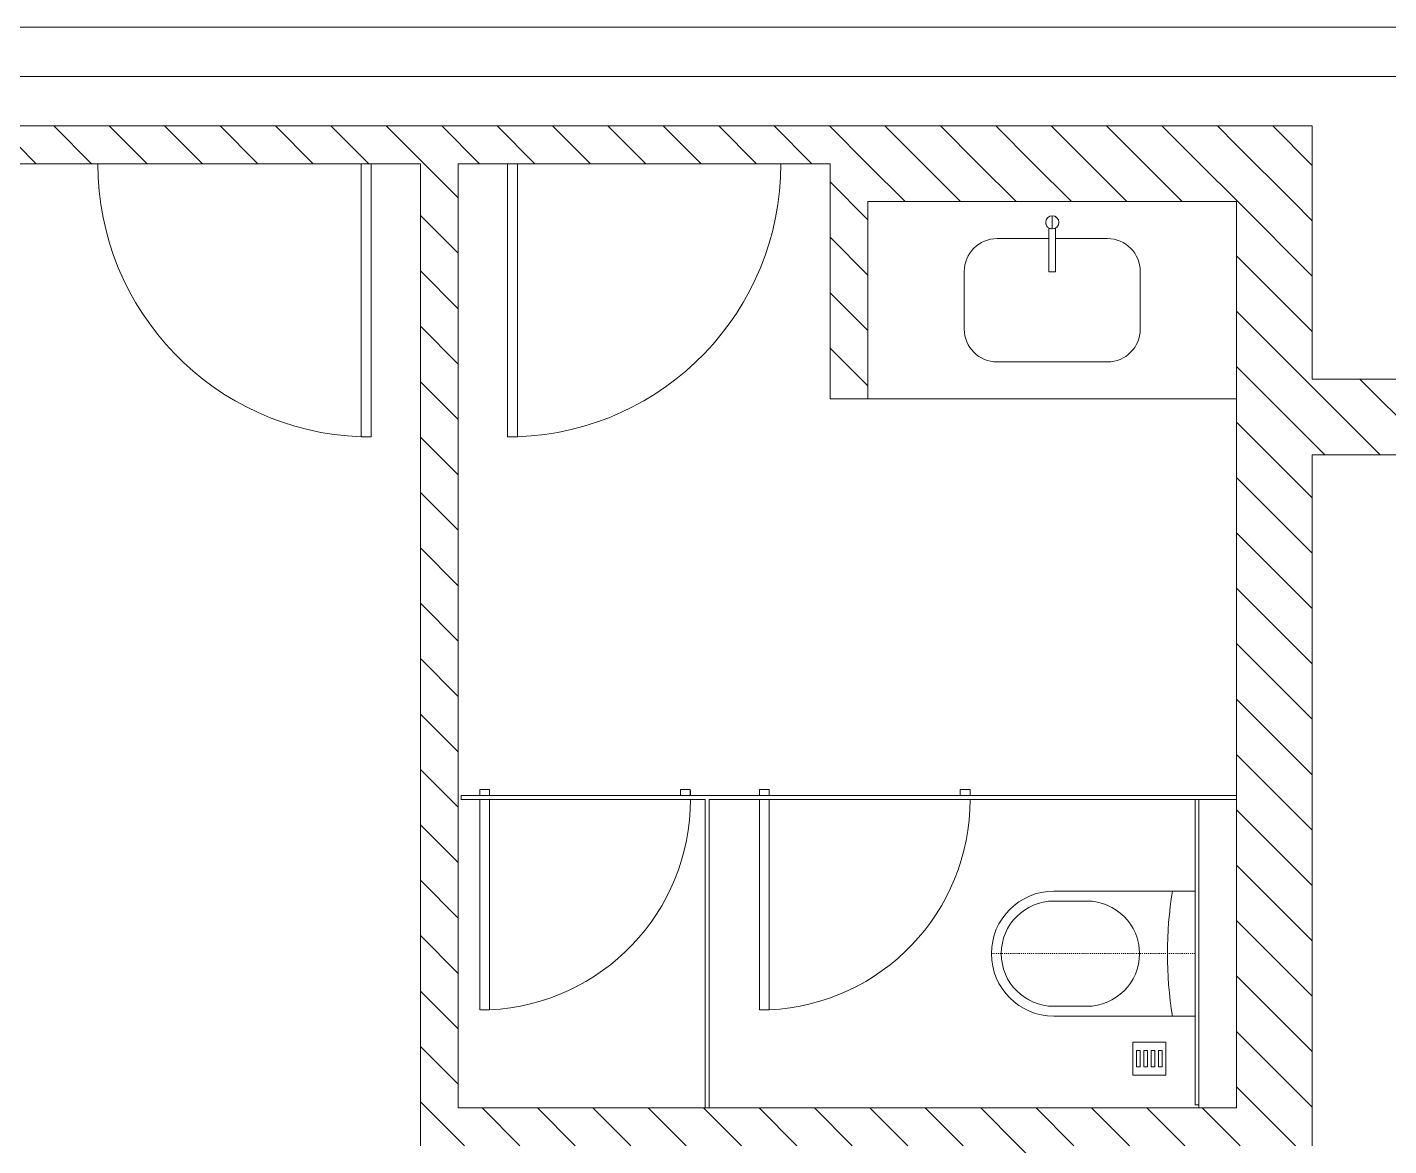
# Model space of a CAD drawing. Header units: millimetres. Extents: x -106145 to 154907, y -84585 to 152038.
# Drawn here: x -7036 to -2899, y 20020 to 23420 of the extents above; entities that cross this region are included whole.
import ezdxf

# ---------------------------------------------------------------- set-up
doc = ezdxf.new("R2010")
doc.units = ezdxf.units.MM
doc.linetypes.add('Dash', pattern=[6.35, 3.175, -3.175])
for name, color, linetype, lineweight in [('A-DOOR', 7, 'Continuous', 5), ('A-DOOR-FRAM', 7, 'Continuous', 9), ('A-FLOR', 7, 'Continuous', 5), ('A-WALL', 7, 'Continuous', 5), ('A-WALL-PATT', 7, 'Continuous', 5), ('P-SANR-FIXT', 7, 'Continuous', 5), ('P-SANR-FIXT-HDLN', 7, 'Dash', 5)]:
    doc.layers.add(name, color=color, linetype=linetype, lineweight=lineweight)
pattern_1 = [(315, (0, 0), (84.18955, 84.18955), [])]

# ---------------------------------------------------------------- blocks, each defined once
blk = doc.blocks.new('DC_SglFl-W-Int - D _0_9-4086654-Site Plan -MAIN')
at = {"layer": 'A-DOOR', "color": 254, "lineweight": 9, "true_color": 0xdddddd}
for p, q in [((385, 57.5), (385, 887.5)), ((385, 887.5), (415, 887.5)), ((415, 887.5), (415, 57.5))]:
    blk.add_line(p, q, dxfattribs=at)
at = {"layer": 'A-DOOR', "color": 254, "true_color": 0xdddddd}
blk.add_arc((415, 57.5), 830.5, 92.07, 179.9901, dxfattribs=at)
blk = doc.blocks.new('DC_SglFl-W-Int - D _0_9-4087149-Site Plan -MAIN')
at = {"layer": 'A-DOOR', "color": 254, "lineweight": 9, "true_color": 0xdddddd}
for p, q in [((385, -57.5), (385, -887.5)), ((415, -887.5), (415, -57.5)), ((385, -887.5), (415, -887.5))]:
    blk.add_line(p, q, dxfattribs=at)
at = {"layer": 'A-DOOR', "color": 254, "true_color": 0xdddddd}
blk.add_arc((415, -57.5), 830.5, 180.0099, 267.93, dxfattribs=at)
blk = doc.blocks.new('22 4000 Toilet - Toto - CW763B w_FV4 - 22 4000 Toilet - Toto - CW763B w_FV4-V51-Site Plan -MAIN')
at = {"layer": 'P-SANR-FIXT', "color": 254, "true_color": 0xdddddd}
for p, q in [((-190, -440), (-190, -10.6)), ((190, -10.6), (190, -440)), ((-160, -440), (-160, -340)), ((160, -340), (160, -440))]:
    blk.add_line(p, q, dxfattribs=at)
for centre, radius, start, end in [((0, 1104.8), 1199.9, 260.8891, 279.1109), ((0, -340), 160, 0, 180), ((0, -440), 190, 180, 360), ((0, -440), 160, 180, 0)]:
    blk.add_arc(centre, radius, start, end, dxfattribs=at)
at = {"layer": 'P-SANR-FIXT-HDLN', "color": 254, "true_color": 0xdddddd}
blk.add_line((0, -10.6), (0, -630), dxfattribs=at)
blk = doc.blocks.new('DC_SglFl-W-Int - 0_6 toilet door-5532951-Site Plan -MAIN')
at = {"layer": 'A-DOOR', "color": 254, "lineweight": 9, "true_color": 0xdddddd}
for p, q in [((290, 6), (290, 646)), ((290, 646), (320, 646)), ((320, 646), (320, 6))]:
    blk.add_line(p, q, dxfattribs=at)
at = {"layer": 'A-DOOR', "color": 254, "true_color": 0xdddddd}
for start, end in [(92.6838, 179.9838), (181.0638, 182.6838)]:
    blk.add_arc((320, 6), 640.7, start, end, dxfattribs=at)
at = {"layer": 'A-DOOR-FRAM', "color": 254, "true_color": 0xdddddd}
for p, q in [((-320, -24), (-320, -6)), ((-320, -24), (-290, -24)), ((-290, -24), (-290, -6)), ((290, -6), (290, -24)), ((290, -24), (320, -24)), ((320, -24), (320, -6))]:
    blk.add_line(p, q, dxfattribs=at)
blk = doc.blocks.new('TAPWARE_boiling-chilled_water_unit - HYTP-029-V44-Site Plan -MAIN')
at = {"layer": 'P-SANR-FIXT', "color": 254, "true_color": 0xdddddd}
for p, q in [((-10, -350), (10, -350)), ((0, -480), (0, -520)), ((0, -520), (0, -480))]:
    blk.add_line(p, q, dxfattribs=at)
for start, end in [(90, 270), (270, 90), (0, 45), (180, 195.3487), (225, 240.3487)]:
    blk.add_arc((0, -500), 20, start, end, dxfattribs=at)
for points in [[(-10, -350), (-10, -361.6), (-10, -384.9), (-10, -419.4), (-10, -452.5), (-10, -473), (-10, -482.7)], [(10, -482.7), (10, -473), (10, -452.5), (10, -419.4), (10, -384.9), (10, -361.6), (10, -350)], [(-10, -482.7), (-8.8, -482), (-7.6, -481.4), (-6.2, -481)], [(2.1, -480.1), (3.6, -480.3), (6.3, -480.9), (8.8, -482), (10, -482.7)]]:
    blk.add_open_spline(points, degree=3, dxfattribs=at)
blk = doc.blocks.new('Floor trap face - FD_100x100_-V84-Site Plan -MAIN')
at = {"layer": 'P-SANR-FIXT', "color": 254, "true_color": 0xdddddd}
for p, q in [((50, 50), (-50, 50)), ((-50, 50), (-50, -50)), ((50, -50), (50, 50)), ((-24.6, 27.8), (-24.6, 38.9)), ((-24.6, 38.9), (24.6, 38.9)), ((24.6, 27.8), (-24.6, 27.8)), ((-24.6, 5.6), (-24.6, 16.7)), ((-24.6, 16.7), (24.6, 16.7)), ((24.6, 5.6), (-24.6, 5.6)), ((24.6, 38.9), (24.6, 27.8)), ((24.6, 16.7), (24.6, 5.6)), ((-24.6, -16.7), (-24.6, -5.6)), ((-24.6, -5.6), (24.6, -5.6)), ((24.6, -16.7), (-24.6, -16.7)), ((-24.6, -38.9), (-24.6, -27.8)), ((-24.6, -27.8), (24.6, -27.8)), ((24.6, -38.9), (-24.6, -38.9)), ((24.6, -5.6), (24.6, -16.7)), ((24.6, -27.8), (24.6, -38.9)), ((-50, -50), (50, -50))]:
    blk.add_line(p, q, dxfattribs=at)
blk = doc.blocks.new('2022_11_09_AB BLOCKFACADE WITH CONTINOUS WINDOW_rvt-1-Site Plan -MAIN')
at = {"layer": 'A-WALL-PATT', "true_color": 0xeaeaea}
h = blk.add_hatch(dxfattribs=at)
h.set_pattern_fill('FP_19', color=254, style=0, pattern_type=2)
h.set_pattern_definition(pattern_1)
h.paths.add_polyline_path([(-4393.8, 23005), (-3361.3, 23005), (-3361.3, 23120), (-4481.3, 23120), (-4481.3, 23005)], flags=0)
h.paths.add_polyline_path([(-4596.3, 23005), (-4596.3, 23120), (-8666.2, 23120), (-8666.2, 23005), (-5444, 23005)], flags=0)
h = blk.add_hatch(dxfattribs=at)
h.set_pattern_fill('FP_19', color=254, style=0, pattern_type=2)
h.set_pattern_definition(pattern_1)
h.paths.add_polyline_path([(-4596.3, 22290), (-4481.3, 22290), (-4481.3, 23120), (-4596.3, 23120), (-4596.3, 22963.6)], flags=0)
h = blk.add_hatch(dxfattribs=at)
h.set_pattern_fill('FP_19', color=254, style=0, pattern_type=2)
h.set_pattern_definition(pattern_1)
h.paths.add_polyline_path([(-4393.8, 22890), (-3131.3, 22890), (-3131.3, 23120), (-3361.3, 23120), (-3361.3, 23005), (-4481.3, 23005), (-4481.3, 22890)], flags=0)
h = blk.add_hatch(dxfattribs=at)
h.set_pattern_fill('FP_19', color=254, style=0, pattern_type=2)
h.set_pattern_definition(pattern_1)
h.paths.add_polyline_path([(-5841.3, 20020), (-5726.3, 20020), (-5726.3, 23005), (-5841.3, 23005), (-5841.3, 21119.7)], flags=0)
h = blk.add_hatch(dxfattribs=at)
h.set_pattern_fill('FP_19', color=254, style=0, pattern_type=2)
h.set_pattern_definition(pattern_1)
h.paths.add_polyline_path([(-3361.3, 20020), (-3131.3, 20020), (-3131.3, 22890), (-3361.3, 22890), (-3361.3, 20135)], flags=0)
h = blk.add_hatch(dxfattribs=at)
h.set_pattern_fill('FP_19', color=254, style=0, pattern_type=2)
h.set_pattern_definition(pattern_1)
h.paths.add_polyline_path([(-1631.3, 22120), (-1631.3, 22350), (-3131.3, 22350), (-3131.3, 22120), (-1681.1, 22120)], flags=0)
h = blk.add_hatch(dxfattribs=at)
h.set_pattern_fill('FP_19', color=254, style=0, pattern_type=2)
h.set_pattern_definition(pattern_1)
h.paths.add_polyline_path([(-5726.3, 20020), (-4161.3, 20020), (-4161.3, 20135), (-5726.3, 20135)], flags=0)
h = blk.add_hatch(dxfattribs=at)
h.set_pattern_fill('FP_19', color=254, style=0, pattern_type=2)
h.set_pattern_definition(pattern_1)
h.paths.add_polyline_path([(-3931.3, 20020), (-3361.3, 20020), (-3361.3, 20135), (-4161.3, 20135), (-4161.3, 20020)], flags=0)
h = blk.add_hatch(dxfattribs=at)
h.set_pattern_fill('FP_19', color=254, style=0, pattern_type=2)
h.set_pattern_definition(pattern_1)
h.paths.add_polyline_path([(-3931.3, 17920), (-3931.3, 20020), (-4161.3, 20020), (-4161.3, 17920)], flags=0)
at = {"layer": 'A-FLOR', "color": 254, "true_color": 0xdddddd}
for p, q in [((5258.7, 23420), (-7486.2, 23420)), ((-7486.2, 23420), (5258.7, 23420)), ((-7486.2, 23270), (5408.7, 23270)), ((5408.7, 23270), (-7486.2, 23270)), ((-4088.8, 22777.5), (-3931.3, 22777.5)), ((-3911.6, 22777.5), (-3753.8, 22777.5)), ((-4188.8, 22502.5), (-4188.8, 22677.5)), ((-3653.8, 22677.5), (-3653.8, 22502.5)), ((-3753.8, 22402.5), (-4088.8, 22402.5)), ((-4481.3, 22290), (-3361.3, 22290)), ((-3486.8, 21073), (-3486.8, 20144)), ((-3476.3, 20144), (-3476.3, 21073)), ((-3486.8, 20144), (-3476.3, 20144))]:
    blk.add_line(p, q, dxfattribs=at)
for centre, start, end in [((-4088.8, 22677.5), 90, 180), ((-3753.8, 22677.5), 360, 90), ((-4088.8, 22502.5), 180, 270), ((-3753.8, 22502.5), 270, 0)]:
    blk.add_arc(centre, 100, start, end, dxfattribs=at)
at = {"layer": 'A-WALL', "color": 254, "lineweight": 18, "true_color": 0xdddddd}
for p, q in [((-4596.3, 23120), (-8436.2, 23120)), ((-4481.3, 23120), (-4596.3, 23120)), ((-3361.3, 23120), (-4481.3, 23120)), ((-3131.3, 23120), (-3361.3, 23120)), ((-3131.3, 22890), (-3131.3, 23120)), ((-7191.3, 23005), (-5841.3, 23005)), ((-5841.3, 23005), (-5841.3, 20020)), ((-5726.3, 23005), (-4596.3, 23005)), ((-5726.3, 20135), (-5726.3, 23005)), ((-4596.3, 23005), (-4596.3, 22290)), ((-4481.3, 22290), (-4481.3, 22890)), ((-4481.3, 22890), (-3361.3, 22890)), ((-3361.3, 22890), (-3361.3, 20135)), ((-3131.3, 22350), (-3131.3, 22890)), ((-1631.3, 22350), (-3131.3, 22350)), ((-4596.3, 22290), (-4481.3, 22290)), ((-3131.3, 20020), (-3131.3, 22120)), ((-3131.3, 22120), (-1631.3, 22120)), ((-4161.3, 20135), (-5726.3, 20135)), ((-3361.3, 20135), (-4161.3, 20135))]:
    blk.add_line(p, q, dxfattribs=at)
at = {"layer": 'A-WALL', "color": 254, "true_color": 0xdddddd}
for p, q in [((-5717.3, 21085), (-4958.8, 21085)), ((-5717.3, 21085), (-5717.3, 21073)), ((-4976.3, 21073), (-5717.3, 21073)), ((-4976.3, 20135), (-4976.3, 21073)), ((-4964.3, 21073), (-4964.3, 20135)), ((-4958.8, 21073), (-4964.3, 21073)), ((-4958.8, 21085), (-3361.3, 21085)), ((-3361.3, 21073), (-4958.8, 21073)), ((-3476.3, 20135), (-3476.3, 20144))]:
    blk.add_line(p, q, dxfattribs=at)
at = {"color": 253, "lineweight": 5, "true_color": 0xaaaaaa}
blk.add_blockref('DC_SglFl-W-Int - D _0_9-4087149-Site Plan -MAIN', (-6406.3, 23062.5), dxfattribs=at)
for name, p, rotation in [('DC_SglFl-W-Int - D _0_9-4086654-Site Plan -MAIN', (-5161.3, 23062.5), 180), ('TAPWARE_boiling-chilled_water_unit - HYTP-029-V44-Site Plan -MAIN', (-3921.3, 22326.8), 180), ('DC_SglFl-W-Int - 0_6 toilet door-5532951-Site Plan -MAIN', (-5341.3, 21079), 180), ('DC_SglFl-W-Int - 0_6 toilet door-5532951-Site Plan -MAIN', (-4491.3, 21079), 180), ('22 4000 Toilet - Toto - CW763B w_FV4 - 22 4000 Toilet - Toto - CW763B w_FV4-V51-Site Plan -MAIN', (-3476.3, 20604), 269.9999999999993), ('Floor trap face - FD_100x100_-V84-Site Plan -MAIN', (-3626.3, 20285), 89.99999999999997)]:
    blk.add_blockref(name, p, dxfattribs=dict(at, rotation=rotation))

msp = doc.modelspace()

# ---------------------------------------------------------------- block references
at = {"lineweight": 5}
msp.add_blockref('2022_11_09_AB BLOCKFACADE WITH CONTINOUS WINDOW_rvt-1-Site Plan -MAIN', (0, 0), dxfattribs=at)

doc.saveas('drawing.dxf')
